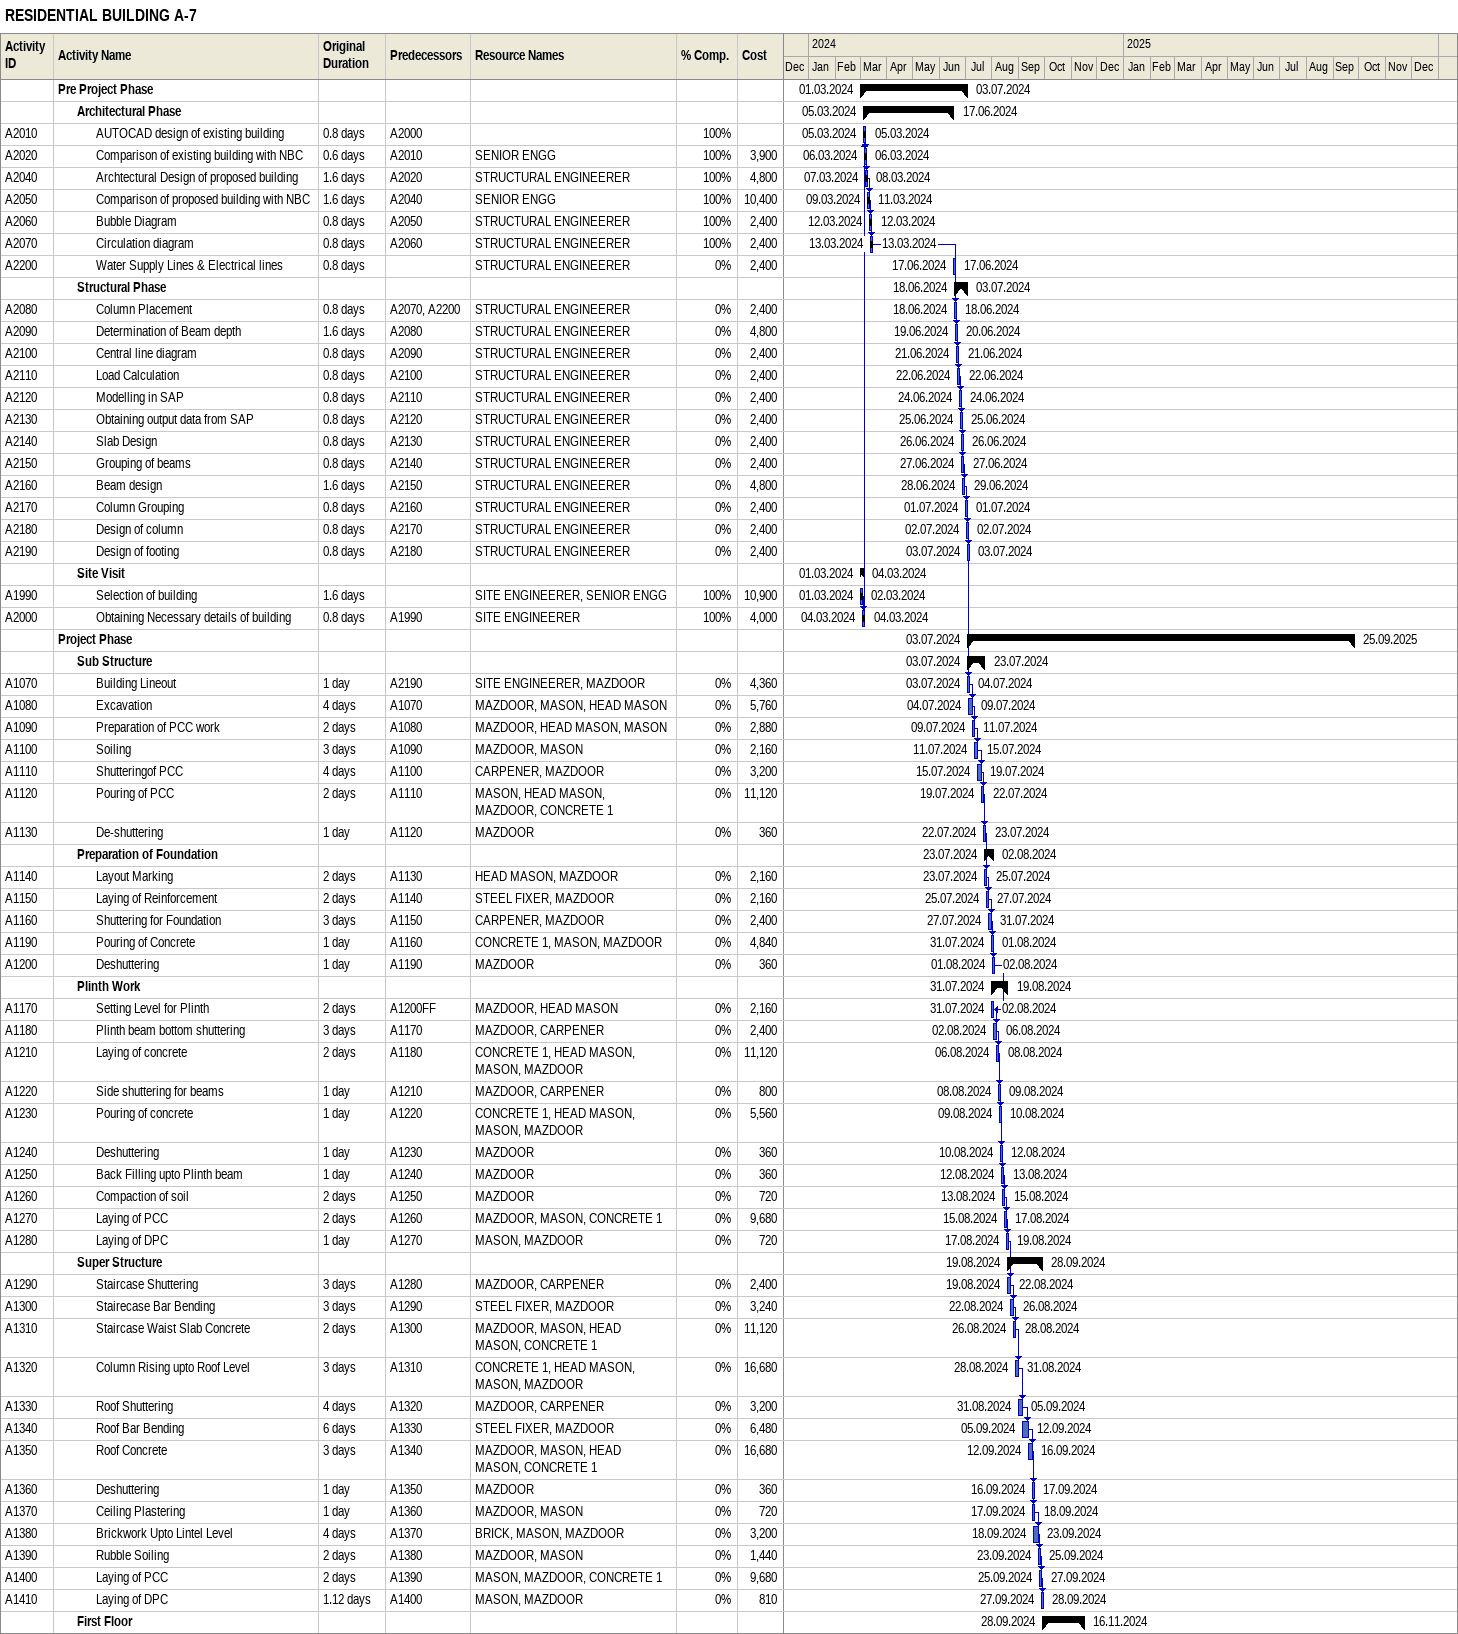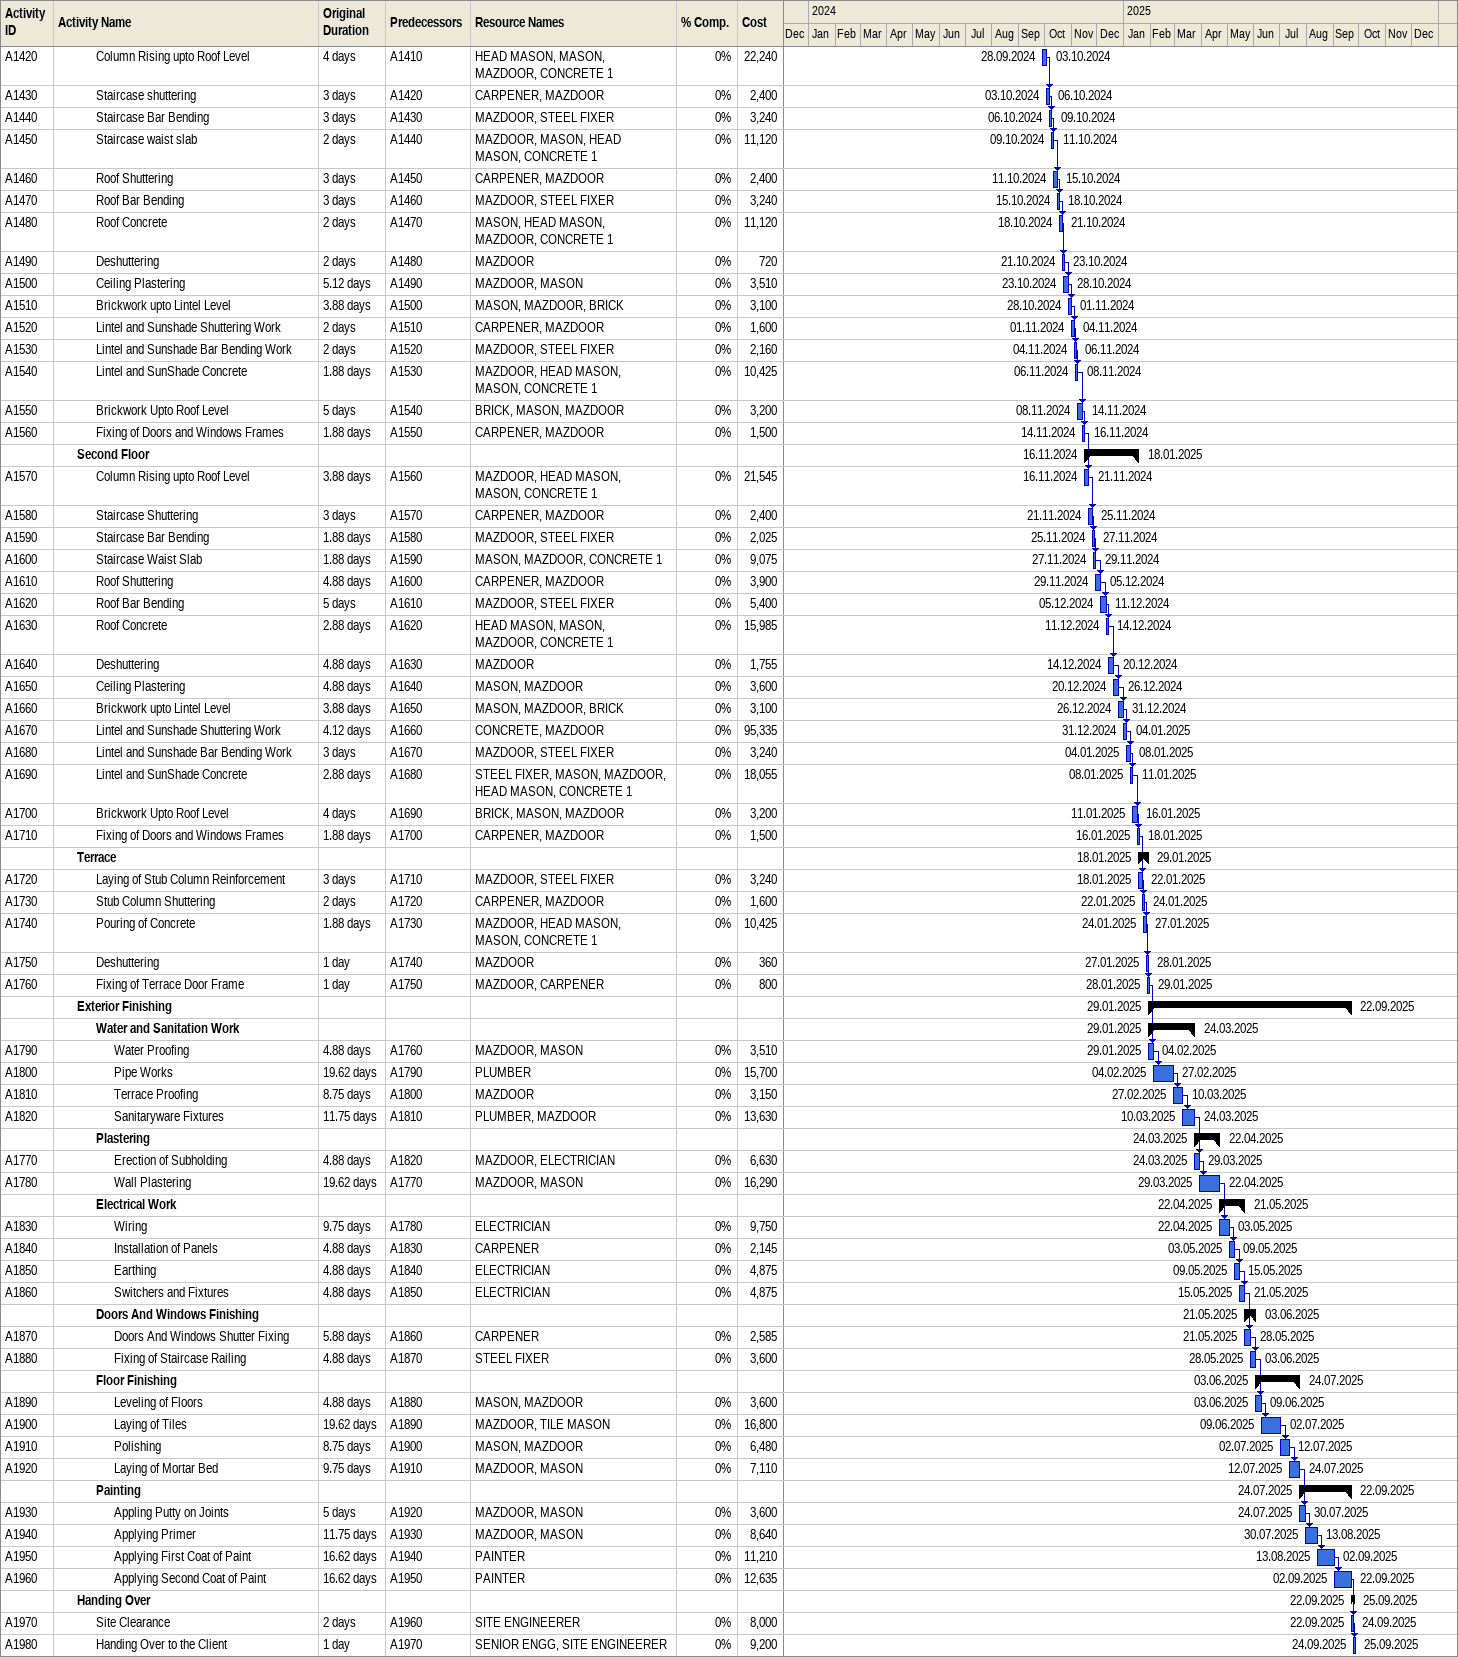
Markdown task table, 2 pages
RESIDENTIAL BUILDING A-7

| ID | Level | Task | Original duration | Start | Finish | Predecessors | Resources | % complete | Cost |
|---|---|---|---|---|---|---|---|---|---|
|  | 1 | **Pre Project Phase** |  | 2024-03-01 | 2024-07-03 |  |  |  |  |
|  | 2 | **Architectural Phase** |  | 2024-03-05 | 2024-06-17 |  |  |  |  |
| A2010 | 3 | AUTOCAD design of existing building | 0.8d | 2024-03-05 | 2024-03-05 | A2000 |  | 100 |  |
| A2020 | 3 | Comparison of existing building with NBC | 0.6d | 2024-03-06 | 2024-03-06 | A2010 | SENIOR ENGG | 100 | 3900 |
| A2040 | 3 | Archtectural Design of proposed building | 1.6d | 2024-03-07 | 2024-03-08 | A2020 | STRUCTURAL ENGINEERER | 100 | 4800 |
| A2050 | 3 | Comparison of proposed building with NBC | 1.6d | 2024-03-09 | 2024-03-11 | A2040 | SENIOR ENGG | 100 | 10400 |
| A2060 | 3 | Bubble Diagram | 0.8d | 2024-03-12 | 2024-03-12 | A2050 | STRUCTURAL ENGINEERER | 100 | 2400 |
| A2070 | 3 | Circulation diagram | 0.8d | 2024-03-13 | 2024-03-13 | A2060 | STRUCTURAL ENGINEERER | 100 | 2400 |
| A2200 | 3 | Water Supply Lines & Electrical lines | 0.8d | 2024-06-17 | 2024-06-17 |  | STRUCTURAL ENGINEERER | 0 | 2400 |
|  | 2 | **Structural Phase** |  | 2024-06-18 | 2024-07-03 |  |  |  |  |
| A2080 | 3 | Column Placement | 0.8d | 2024-06-18 | 2024-06-18 | A2070, A2200 | STRUCTURAL ENGINEERER | 0 | 2400 |
| A2090 | 3 | Determination of Beam depth | 1.6d | 2024-06-19 | 2024-06-20 | A2080 | STRUCTURAL ENGINEERER | 0 | 4800 |
| A2100 | 3 | Central line diagram | 0.8d | 2024-06-21 | 2024-06-21 | A2090 | STRUCTURAL ENGINEERER | 0 | 2400 |
| A2110 | 3 | Load Calculation | 0.8d | 2024-06-22 | 2024-06-22 | A2100 | STRUCTURAL ENGINEERER | 0 | 2400 |
| A2120 | 3 | Modelling in SAP | 0.8d | 2024-06-24 | 2024-06-24 | A2110 | STRUCTURAL ENGINEERER | 0 | 2400 |
| A2130 | 3 | Obtaining output data from SAP | 0.8d | 2024-06-25 | 2024-06-25 | A2120 | STRUCTURAL ENGINEERER | 0 | 2400 |
| A2140 | 3 | Slab Design | 0.8d | 2024-06-26 | 2024-06-26 | A2130 | STRUCTURAL ENGINEERER | 0 | 2400 |
| A2150 | 3 | Grouping of beams | 0.8d | 2024-06-27 | 2024-06-27 | A2140 | STRUCTURAL ENGINEERER | 0 | 2400 |
| A2160 | 3 | Beam design | 1.6d | 2024-06-28 | 2024-06-29 | A2150 | STRUCTURAL ENGINEERER | 0 | 4800 |
| A2170 | 3 | Column Grouping | 0.8d | 2024-07-01 | 2024-07-01 | A2160 | STRUCTURAL ENGINEERER | 0 | 2400 |
| A2180 | 3 | Design of column | 0.8d | 2024-07-02 | 2024-07-02 | A2170 | STRUCTURAL ENGINEERER | 0 | 2400 |
| A2190 | 3 | Design of footing | 0.8d | 2024-07-03 | 2024-07-03 | A2180 | STRUCTURAL ENGINEERER | 0 | 2400 |
|  | 2 | **Site Visit** |  | 2024-03-01 | 2024-03-04 |  |  |  |  |
| A1990 | 3 | Selection of building | 1.6d | 2024-03-01 | 2024-03-02 |  | SITE ENGINEERER, SENIOR ENGG | 100 | 10900 |
| A2000 | 3 | Obtaining Necessary details of building | 0.8d | 2024-03-04 | 2024-03-04 | A1990 | SITE ENGINEERER | 100 | 4000 |
|  | 1 | **Project Phase** |  | 2024-07-03 | 2025-09-25 |  |  |  |  |
|  | 2 | **Sub Structure** |  | 2024-07-03 | 2024-07-23 |  |  |  |  |
| A1070 | 3 | Building Lineout | 1d | 2024-07-03 | 2024-07-04 | A2190 | SITE ENGINEERER, MAZDOOR | 0 | 4360 |
| A1080 | 3 | Excavation | 4d | 2024-07-04 | 2024-07-09 | A1070 | MAZDOOR, MASON, HEAD MASON | 0 | 5760 |
| A1090 | 3 | Preparation of PCC work | 2d | 2024-07-09 | 2024-07-11 | A1080 | MAZDOOR, HEAD MASON, MASON | 0 | 2880 |
| A1100 | 3 | Soiling | 3d | 2024-07-11 | 2024-07-15 | A1090 | MAZDOOR, MASON | 0 | 2160 |
| A1110 | 3 | Shutteringof PCC | 4d | 2024-07-15 | 2024-07-19 | A1100 | CARPENER, MAZDOOR | 0 | 3200 |
| A1120 | 3 | Pouring of PCC | 2d | 2024-07-19 | 2024-07-22 | A1110 | MASON, HEAD MASON, MAZDOOR, CONCRETE 1 | 0 | 11120 |
| A1130 | 3 | De-shuttering | 1d | 2024-07-22 | 2024-07-23 | A1120 | MAZDOOR | 0 | 360 |
|  | 2 | **Preparation of Foundation** |  | 2024-07-23 | 2024-08-02 |  |  |  |  |
| A1140 | 3 | Layout Marking | 2d | 2024-07-23 | 2024-07-25 | A1130 | HEAD MASON, MAZDOOR | 0 | 2160 |
| A1150 | 3 | Laying of Reinforcement | 2d | 2024-07-25 | 2024-07-27 | A1140 | STEEL FIXER, MAZDOOR | 0 | 2160 |
| A1160 | 3 | Shuttering for Foundation | 3d | 2024-07-27 | 2024-07-31 | A1150 | CARPENER, MAZDOOR | 0 | 2400 |
| A1190 | 3 | Pouring of Concrete | 1d | 2024-07-31 | 2024-08-01 | A1160 | CONCRETE 1, MASON, MAZDOOR | 0 | 4840 |
| A1200 | 3 | Deshuttering | 1d | 2024-08-01 | 2024-08-02 | A1190 | MAZDOOR | 0 | 360 |
|  | 2 | **Plinth Work** |  | 2024-07-31 | 2024-08-19 |  |  |  |  |
| A1170 | 3 | Setting Level for Plinth | 2d | 2024-07-31 | 2024-08-02 | A1200FF | MAZDOOR, HEAD MASON | 0 | 2160 |
| A1180 | 3 | Plinth beam bottom shuttering | 3d | 2024-08-02 | 2024-08-06 | A1170 | MAZDOOR, CARPENER | 0 | 2400 |
| A1210 | 3 | Laying of concrete | 2d | 2024-08-06 | 2024-08-08 | A1180 | CONCRETE 1, HEAD MASON, MASON, MAZDOOR | 0 | 11120 |
| A1220 | 3 | Side shuttering for beams | 1d | 2024-08-08 | 2024-08-09 | A1210 | MAZDOOR, CARPENER | 0 | 800 |
| A1230 | 3 | Pouring of concrete | 1d | 2024-08-09 | 2024-08-10 | A1220 | CONCRETE 1, HEAD MASON, MASON, MAZDOOR | 0 | 5560 |
| A1240 | 3 | Deshuttering | 1d | 2024-08-10 | 2024-08-12 | A1230 | MAZDOOR | 0 | 360 |
| A1250 | 3 | Back Filling upto Plinth beam | 1d | 2024-08-12 | 2024-08-13 | A1240 | MAZDOOR | 0 | 360 |
| A1260 | 3 | Compaction of soil | 2d | 2024-08-13 | 2024-08-15 | A1250 | MAZDOOR | 0 | 720 |
| A1270 | 3 | Laying of PCC | 2d | 2024-08-15 | 2024-08-17 | A1260 | MAZDOOR, MASON, CONCRETE 1 | 0 | 9680 |
| A1280 | 3 | Laying of DPC | 1d | 2024-08-17 | 2024-08-19 | A1270 | MASON, MAZDOOR | 0 | 720 |
|  | 2 | **Super Structure** |  | 2024-08-19 | 2024-09-28 |  |  |  |  |
| A1290 | 3 | Staircase Shuttering | 3d | 2024-08-19 | 2024-08-22 | A1280 | MAZDOOR, CARPENER | 0 | 2400 |
| A1300 | 3 | Stairecase Bar Bending | 3d | 2024-08-22 | 2024-08-26 | A1290 | STEEL FIXER, MAZDOOR | 0 | 3240 |
| A1310 | 3 | Staircase Waist Slab Concrete | 2d | 2024-08-26 | 2024-08-28 | A1300 | MAZDOOR, MASON, HEAD MASON, CONCRETE 1 | 0 | 11120 |
| A1320 | 3 | Column Rising upto Roof Level | 3d | 2024-08-28 | 2024-08-31 | A1310 | CONCRETE 1, HEAD MASON, MASON, MAZDOOR | 0 | 16680 |
| A1330 | 3 | Roof Shuttering | 4d | 2024-08-31 | 2024-09-05 | A1320 | MAZDOOR, CARPENER | 0 | 3200 |
| A1340 | 3 | Roof Bar Bending | 6d | 2024-09-05 | 2024-09-12 | A1330 | STEEL FIXER, MAZDOOR | 0 | 6480 |
| A1350 | 3 | Roof Concrete | 3d | 2024-09-12 | 2024-09-16 | A1340 | MAZDOOR, MASON, HEAD MASON, CONCRETE 1 | 0 | 16680 |
| A1360 | 3 | Deshuttering | 1d | 2024-09-16 | 2024-09-17 | A1350 | MAZDOOR | 0 | 360 |
| A1370 | 3 | Ceiling Plastering | 1d | 2024-09-17 | 2024-09-18 | A1360 | MAZDOOR, MASON | 0 | 720 |
| A1380 | 3 | Brickwork Upto Lintel Level | 4d | 2024-09-18 | 2024-09-23 | A1370 | BRICK, MASON, MAZDOOR | 0 | 3200 |
| A1390 | 3 | Rubble Soiling | 2d | 2024-09-23 | 2024-09-25 | A1380 | MAZDOOR, MASON | 0 | 1440 |
| A1400 | 3 | Laying of PCC | 2d | 2024-09-25 | 2024-09-27 | A1390 | MASON, MAZDOOR, CONCRETE 1 | 0 | 9680 |
| A1410 | 3 | Laying of DPC | 1.12d | 2024-09-27 | 2024-09-28 | A1400 | MASON, MAZDOOR | 0 | 810 |
|  | 2 | **First Floor** |  | 2024-09-28 | 2024-11-16 |  |  |  |  |
| A1420 | 3 | Column Rising upto Roof Level | 4d | 2024-09-28 | 2024-10-03 | A1410 | HEAD MASON, MASON, MAZDOOR, CONCRETE 1 | 0 | 22240 |
| A1430 | 3 | Staircase shuttering | 3d | 2024-10-03 | 2024-10-06 | A1420 | CARPENER, MAZDOOR | 0 | 2400 |
| A1440 | 3 | Staircase Bar Bending | 3d | 2024-10-06 | 2024-10-09 | A1430 | MAZDOOR, STEEL FIXER | 0 | 3240 |
| A1450 | 3 | Staircase waist slab | 2d | 2024-10-09 | 2024-10-11 | A1440 | MAZDOOR, MASON, HEAD MASON, CONCRETE 1 | 0 | 11120 |
| A1460 | 3 | Roof Shuttering | 3d | 2024-10-11 | 2024-10-15 | A1450 | CARPENER, MAZDOOR | 0 | 2400 |
| A1470 | 3 | Roof Bar Bending | 3d | 2024-10-15 | 2024-10-18 | A1460 | MAZDOOR, STEEL FIXER | 0 | 3240 |
| A1480 | 3 | Roof Concrete | 2d | 2024-10-18 | 2024-10-21 | A1470 | MASON, HEAD MASON, MAZDOOR, CONCRETE 1 | 0 | 11120 |
| A1490 | 3 | Deshuttering | 2d | 2024-10-21 | 2024-10-23 | A1480 | MAZDOOR | 0 | 720 |
| A1500 | 3 | Ceiling Plastering | 5.12d | 2024-10-23 | 2024-10-28 | A1490 | MAZDOOR, MASON | 0 | 3510 |
| A1510 | 3 | Brickwork upto Lintel Level | 3.88d | 2024-10-28 | 2024-11-01 | A1500 | MASON, MAZDOOR, BRICK | 0 | 3100 |
| A1520 | 3 | Lintel and Sunshade Shuttering Work | 2d | 2024-11-01 | 2024-11-04 | A1510 | CARPENER, MAZDOOR | 0 | 1600 |
| A1530 | 3 | Lintel and Sunshade Bar Bending Work | 2d | 2024-11-04 | 2024-11-06 | A1520 | MAZDOOR, STEEL FIXER | 0 | 2160 |
| A1540 | 3 | Lintel and SunShade Concrete | 1.88d | 2024-11-06 | 2024-11-08 | A1530 | MAZDOOR, HEAD MASON, MASON, CONCRETE 1 | 0 | 10425 |
| A1550 | 3 | Brickwork Upto Roof Level | 5d | 2024-11-08 | 2024-11-14 | A1540 | BRICK, MASON, MAZDOOR | 0 | 3200 |
| A1560 | 3 | Fixing of Doors and Windows Frames | 1.88d | 2024-11-14 | 2024-11-16 | A1550 | CARPENER, MAZDOOR | 0 | 1500 |
|  | 2 | **Second Floor** |  | 2024-11-16 | 2025-01-18 |  |  |  |  |
| A1570 | 3 | Column Rising upto Roof Level | 3.88d | 2024-11-16 | 2024-11-21 | A1560 | MAZDOOR, HEAD MASON, MASON, CONCRETE 1 | 0 | 21545 |
| A1580 | 3 | Staircase Shuttering | 3d | 2024-11-21 | 2024-11-25 | A1570 | CARPENER, MAZDOOR | 0 | 2400 |
| A1590 | 3 | Staircase Bar Bending | 1.88d | 2024-11-25 | 2024-11-27 | A1580 | MAZDOOR, STEEL FIXER | 0 | 2025 |
| A1600 | 3 | Staircase Waist Slab | 1.88d | 2024-11-27 | 2024-11-29 | A1590 | MASON, MAZDOOR, CONCRETE 1 | 0 | 9075 |
| A1610 | 3 | Roof Shuttering | 4.88d | 2024-11-29 | 2024-12-05 | A1600 | CARPENER, MAZDOOR | 0 | 3900 |
| A1620 | 3 | Roof Bar Bending | 5d | 2024-12-05 | 2024-12-11 | A1610 | MAZDOOR, STEEL FIXER | 0 | 5400 |
| A1630 | 3 | Roof Concrete | 2.88d | 2024-12-11 | 2024-12-14 | A1620 | HEAD MASON, MASON, MAZDOOR, CONCRETE 1 | 0 | 15985 |
| A1640 | 3 | Deshuttering | 4.88d | 2024-12-14 | 2024-12-20 | A1630 | MAZDOOR | 0 | 1755 |
| A1650 | 3 | Ceiling Plastering | 4.88d | 2024-12-20 | 2024-12-26 | A1640 | MASON, MAZDOOR | 0 | 3600 |
| A1660 | 3 | Brickwork upto Lintel Level | 3.88d | 2024-12-26 | 2024-12-31 | A1650 | MASON, MAZDOOR, BRICK | 0 | 3100 |
| A1670 | 3 | Lintel and Sunshade Shuttering Work | 4.12d | 2024-12-31 | 2025-01-04 | A1660 | CONCRETE, MAZDOOR | 0 | 95335 |
| A1680 | 3 | Lintel and Sunshade Bar Bending Work | 3d | 2025-01-04 | 2025-01-08 | A1670 | MAZDOOR, STEEL FIXER | 0 | 3240 |
| A1690 | 3 | Lintel and SunShade Concrete | 2.88d | 2025-01-08 | 2025-01-11 | A1680 | STEEL FIXER, MASON, MAZDOOR, HEAD MASON, CONCRETE 1 | 0 | 18055 |
| A1700 | 3 | Brickwork Upto Roof Level | 4d | 2025-01-11 | 2025-01-16 | A1690 | BRICK, MASON, MAZDOOR | 0 | 3200 |
| A1710 | 3 | Fixing of Doors and Windows Frames | 1.88d | 2025-01-16 | 2025-01-18 | A1700 | CARPENER, MAZDOOR | 0 | 1500 |
|  | 2 | **Terrace** |  | 2025-01-18 | 2025-01-29 |  |  |  |  |
| A1720 | 3 | Laying of Stub Column Reinforcement | 3d | 2025-01-18 | 2025-01-22 | A1710 | MAZDOOR, STEEL FIXER | 0 | 3240 |
| A1730 | 3 | Stub Column Shuttering | 2d | 2025-01-22 | 2025-01-24 | A1720 | CARPENER, MAZDOOR | 0 | 1600 |
| A1740 | 3 | Pouring of Concrete | 1.88d | 2025-01-24 | 2025-01-27 | A1730 | MAZDOOR, HEAD MASON, MASON, CONCRETE 1 | 0 | 10425 |
| A1750 | 3 | Deshuttering | 1d | 2025-01-27 | 2025-01-28 | A1740 | MAZDOOR | 0 | 360 |
| A1760 | 3 | Fixing of Terrace Door Frame | 1d | 2025-01-28 | 2025-01-29 | A1750 | MAZDOOR, CARPENER | 0 | 800 |
|  | 2 | **Exterior Finishing** |  | 2025-01-29 | 2025-09-22 |  |  |  |  |
|  | 3 | **Water and Sanitation Work** |  | 2025-01-29 | 2025-03-24 |  |  |  |  |
| A1790 | 4 | Water Proofing | 4.88d | 2025-01-29 | 2025-02-04 | A1760 | MAZDOOR, MASON | 0 | 3510 |
| A1800 | 4 | Pipe Works | 19.62d | 2025-02-04 | 2025-02-27 | A1790 | PLUMBER | 0 | 15700 |
| A1810 | 4 | Terrace Proofing | 8.75d | 2025-02-27 | 2025-03-10 | A1800 | MAZDOOR | 0 | 3150 |
| A1820 | 4 | Sanitaryware Fixtures | 11.75d | 2025-03-10 | 2025-03-24 | A1810 | PLUMBER, MAZDOOR | 0 | 13630 |
|  | 3 | **Plastering** |  | 2025-03-24 | 2025-04-22 |  |  |  |  |
| A1770 | 4 | Erection of Subholding | 4.88d | 2025-03-24 | 2025-03-29 | A1820 | MAZDOOR, ELECTRICIAN | 0 | 6630 |
| A1780 | 4 | Wall Plastering | 19.62d | 2025-03-29 | 2025-04-22 | A1770 | MAZDOOR, MASON | 0 | 16290 |
|  | 3 | **Electrical Work** |  | 2025-04-22 | 2025-05-21 |  |  |  |  |
| A1830 | 4 | Wiring | 9.75d | 2025-04-22 | 2025-05-03 | A1780 | ELECTRICIAN | 0 | 9750 |
| A1840 | 4 | Installation of Panels | 4.88d | 2025-05-03 | 2025-05-09 | A1830 | CARPENER | 0 | 2145 |
| A1850 | 4 | Earthing | 4.88d | 2025-05-09 | 2025-05-15 | A1840 | ELECTRICIAN | 0 | 4875 |
| A1860 | 4 | Switchers and Fixtures | 4.88d | 2025-05-15 | 2025-05-21 | A1850 | ELECTRICIAN | 0 | 4875 |
|  | 3 | **Doors And Windows Finishing** |  | 2025-05-21 | 2025-06-03 |  |  |  |  |
| A1870 | 4 | Doors And Windows Shutter Fixing | 5.88d | 2025-05-21 | 2025-05-28 | A1860 | CARPENER | 0 | 2585 |
| A1880 | 4 | Fixing of Staircase Railing | 4.88d | 2025-05-28 | 2025-06-03 | A1870 | STEEL FIXER | 0 | 3600 |
|  | 3 | **Floor Finishing** |  | 2025-06-03 | 2025-07-24 |  |  |  |  |
| A1890 | 4 | Leveling of Floors | 4.88d | 2025-06-03 | 2025-06-09 | A1880 | MASON, MAZDOOR | 0 | 3600 |
| A1900 | 4 | Laying of Tiles | 19.62d | 2025-06-09 | 2025-07-02 | A1890 | MAZDOOR, TILE MASON | 0 | 16800 |
| A1910 | 4 | Polishing | 8.75d | 2025-07-02 | 2025-07-12 | A1900 | MASON, MAZDOOR | 0 | 6480 |
| A1920 | 4 | Laying of Mortar Bed | 9.75d | 2025-07-12 | 2025-07-24 | A1910 | MAZDOOR, MASON | 0 | 7110 |
|  | 3 | **Painting** |  | 2025-07-24 | 2025-09-22 |  |  |  |  |
| A1930 | 4 | Appling Putty on Joints | 5d | 2025-07-24 | 2025-07-30 | A1920 | MAZDOOR, MASON | 0 | 3600 |
| A1940 | 4 | Applying Primer | 11.75d | 2025-07-30 | 2025-08-13 | A1930 | MAZDOOR, MASON | 0 | 8640 |
| A1950 | 4 | Applying First Coat of Paint | 16.62d | 2025-08-13 | 2025-09-02 | A1940 | PAINTER | 0 | 11210 |
| A1960 | 4 | Applying Second Coat of Paint | 16.62d | 2025-09-02 | 2025-09-22 | A1950 | PAINTER | 0 | 12635 |
|  | 2 | **Handing Over** |  | 2025-09-22 | 2025-09-25 |  |  |  |  |
| A1970 | 3 | Site Clearance | 2d | 2025-09-22 | 2025-09-24 | A1960 | SITE ENGINEERER | 0 | 8000 |
| A1980 | 3 | Handing Over to the Client | 1d | 2025-09-24 | 2025-09-25 | A1970 | SENIOR ENGG, SITE ENGINEERER | 0 | 9200 |
